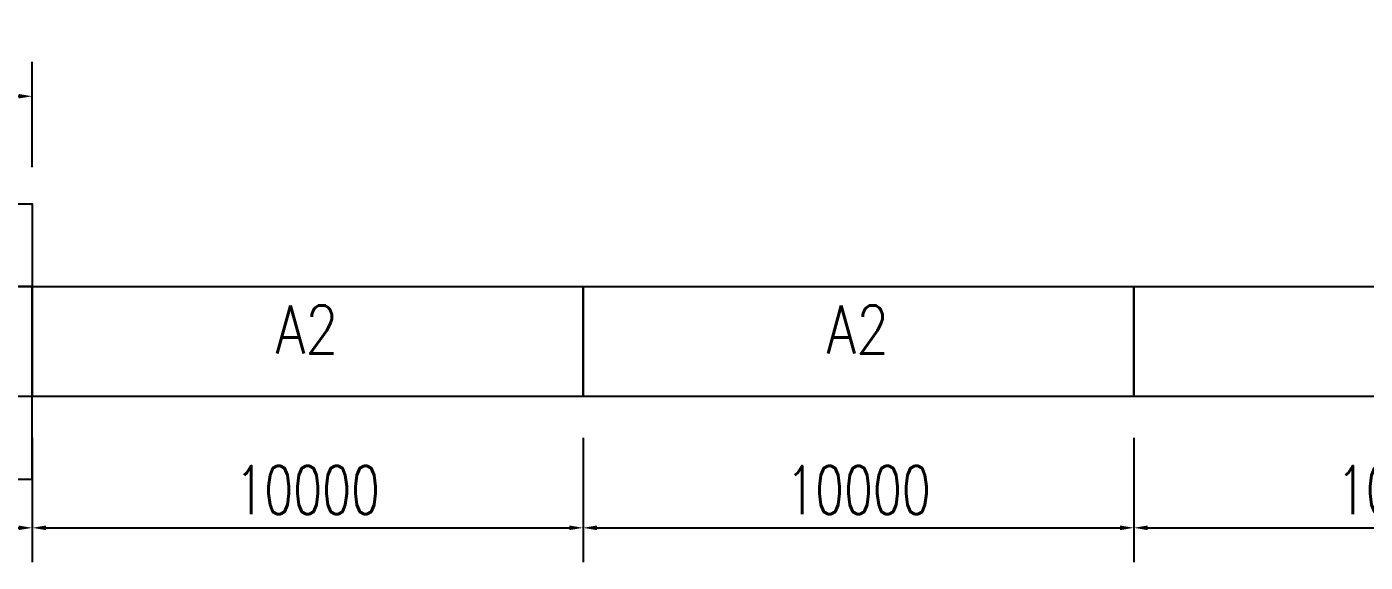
# Model space of a CAD drawing. Header units: millimetres. Extents: x 7263 to 319917, y -161937 to 156976.
# Drawn here: x 129104 to 153405, y -66911 to -57187 of the extents above; entities that cross this region are included whole.
import ezdxf

# ---------------------------------------------------------------- set-up
doc = ezdxf.new("R2010")
doc.units = ezdxf.units.MM
doc.header["$LTSCALE"] = 1000
doc.layers.add('PUB_TEXT', color=7, linetype='Continuous')
doc.layers.add('W-STEEL_FRAME钢架', color=3, linetype='Continuous')
doc.styles.get("Standard").update_dxf_attribs({"font": 'simplex.shx', "width": 0.8, "bigfont": 'hztxt.shx'})
doc.styles.add('STANDARD_T3', font='simplex.shx', dxfattribs={"width": 0.7, "bigfont": 'hztxt.shx'})
doc.dimstyles.new('W&&250', dxfattribs={"dimtxt": 875, "dimasz": 250, "dimexe": 625, "dimexo": 750, "dimgap": 250, "dimtad": 1, "dimdec": 0, "dimzin": 0, "dimdsep": 46, "dimtxsty": 'STANDARD_T3', "dimcen": 0.09, "dimclrd": 1, "dimclre": 1, "dimclrt": 7, "dimazin": 2, "dimtfac": 1, "dimtdec": 0, "dimtix": 1, "dimtmove": 2, "dimatfit": 3, "dimfxl": 0, "dimtolj": 1, "dimtzin": 0, "dimarcsym": 0})

# ---------------------------------------------------------------- blocks, each defined once
blk = doc.blocks.new('*U562')
at = {"layer": 'W-STEEL_FRAME钢架'}
blk.add_lwpolyline([(-5000, 1000), (5000, 1000), (5000, -1000), (-5000, -1000)], close=True, dxfattribs=at)
blk = doc.blocks.new('*U563')
at = {"layer": 'W-STEEL_FRAME钢架', "color": 0, "linetype": 'ByBlock', "lineweight": -2, "transparency": 16777216}
for p in [(40000, 0), (50000, 0), (60000, 0), (70000, 0)]:
    blk.add_blockref('*U562', p, dxfattribs=at)
blk = doc.blocks.new('*D568')
at = {"layer": 'Defpoints', "color": 0, "transparency": 16777216}
for p in [(119204, -63902), (129204, -65402), (129204, -66286)]:
    blk.add_point(p, dxfattribs=at)
at = {"layer": 'W-STEEL_FRAME钢架', "color": 1, "lineweight": -2, "transparency": 16777216}
for p, q in [((119204, -64652), (119204, -66911)), ((119454, -66286), (128954, -66286)), ((129204, -66152), (129204, -66911))]:
    blk.add_line(p, q, dxfattribs=at)
at = {"layer": 'W-STEEL_FRAME钢架', "color": 1, "transparency": 16777216}
for points in [[(119454, -66244), (119454, -66328), (119204, -66286)], [(128954, -66244), (128954, -66328), (129204, -66286)]]:
    blk.add_solid(points, dxfattribs=at)
at = {"layer": 'W-STEEL_FRAME钢架', "color": 7, "transparency": 16777216, "insert": (124204, -65598), "char_height": 875, "attachment_point": 5, "style": 'STANDARD_T3'}
blk.add_mtext('\\A1;10000', dxfattribs=at)
blk = doc.blocks.new('*D569')
at = {"layer": 'Defpoints', "color": 0, "transparency": 16777216}
for p in [(129204, -58449), (124204, -60402), (129204, -60488)]:
    blk.add_point(p, dxfattribs=at)
at = {"layer": 'W-STEEL_FRAME钢架', "color": 1, "lineweight": -2, "transparency": 16777216}
for p, q in [((124204, -59652), (124204, -57824)), ((129204, -59738), (129204, -57824)), ((124454, -58449), (128954, -58449))]:
    blk.add_line(p, q, dxfattribs=at)
at = {"layer": 'W-STEEL_FRAME钢架', "color": 1, "transparency": 16777216}
for points in [[(124454, -58407), (124454, -58490), (124204, -58449)], [(128954, -58407), (128954, -58490), (129204, -58449)]]:
    blk.add_solid(points, dxfattribs=at)
at = {"layer": 'W-STEEL_FRAME钢架', "color": 7, "transparency": 16777216, "insert": (126704, -57761), "char_height": 875, "attachment_point": 5, "style": 'STANDARD_T3'}
blk.add_mtext('\\A1;5000', dxfattribs=at)
blk = doc.blocks.new('*D570')
at = {"layer": 'Defpoints', "color": 0, "transparency": 16777216}
for p in [(129204, -63902), (139204, -63902), (139204, -66286)]:
    blk.add_point(p, dxfattribs=at)
at = {"layer": 'W-STEEL_FRAME钢架', "color": 1, "lineweight": -2, "transparency": 16777216}
for p, q in [((129204, -64652), (129204, -66911)), ((139204, -64652), (139204, -66911)), ((129454, -66286), (138954, -66286))]:
    blk.add_line(p, q, dxfattribs=at)
at = {"layer": 'W-STEEL_FRAME钢架', "color": 1, "transparency": 16777216}
for points in [[(129454, -66244), (129454, -66328), (129204, -66286)], [(138954, -66244), (138954, -66328), (139204, -66286)]]:
    blk.add_solid(points, dxfattribs=at)
at = {"layer": 'W-STEEL_FRAME钢架', "color": 7, "transparency": 16777216, "insert": (134204, -65598), "char_height": 875, "attachment_point": 5, "style": 'STANDARD_T3'}
blk.add_mtext('\\A1;10000', dxfattribs=at)
blk = doc.blocks.new('*D571')
at = {"layer": 'Defpoints', "color": 0, "transparency": 16777216}
for p in [(139204, -63902), (149204, -63902), (149204, -66286)]:
    blk.add_point(p, dxfattribs=at)
at = {"layer": 'W-STEEL_FRAME钢架', "color": 1, "lineweight": -2, "transparency": 16777216}
for p, q in [((139204, -64652), (139204, -66911)), ((149204, -64652), (149204, -66911)), ((139454, -66286), (148954, -66286))]:
    blk.add_line(p, q, dxfattribs=at)
at = {"layer": 'W-STEEL_FRAME钢架', "color": 1, "transparency": 16777216}
for points in [[(139454, -66244), (139454, -66328), (139204, -66286)], [(148954, -66244), (148954, -66328), (149204, -66286)]]:
    blk.add_solid(points, dxfattribs=at)
at = {"layer": 'W-STEEL_FRAME钢架', "color": 7, "transparency": 16777216, "insert": (144204, -65598), "char_height": 875, "attachment_point": 5, "style": 'STANDARD_T3'}
blk.add_mtext('\\A1;10000', dxfattribs=at)
blk = doc.blocks.new('*D572')
at = {"layer": 'Defpoints', "color": 0, "transparency": 16777216}
for p in [(149204, -63902), (159204, -63902), (159204, -66286)]:
    blk.add_point(p, dxfattribs=at)
at = {"layer": 'W-STEEL_FRAME钢架', "color": 1, "lineweight": -2, "transparency": 16777216}
for p, q in [((149204, -64652), (149204, -66911)), ((159204, -64652), (159204, -66911)), ((149454, -66286), (158954, -66286))]:
    blk.add_line(p, q, dxfattribs=at)
at = {"layer": 'W-STEEL_FRAME钢架', "color": 1, "transparency": 16777216}
for points in [[(149454, -66244), (149454, -66328), (149204, -66286)], [(158954, -66244), (158954, -66328), (159204, -66286)]]:
    blk.add_solid(points, dxfattribs=at)
at = {"layer": 'W-STEEL_FRAME钢架', "color": 7, "transparency": 16777216, "insert": (154204, -65598), "char_height": 875, "attachment_point": 5, "style": 'STANDARD_T3'}
blk.add_mtext('\\A1;10000', dxfattribs=at)

msp = doc.modelspace()

# ---------------------------------------------------------------- linework, layer by layer
at = {"layer": 'W-STEEL_FRAME钢架'}
for points in [[(124203.8, -60401.7), (129203.8, -60401.7), (129203.8, -61901.7), (124203.8, -61901.7)], [(124203.8, -65401.7), (129203.8, -65401.7), (129203.8, -63901.7), (124203.8, -63901.7)]]:
    msp.add_lwpolyline(points, close=True, dxfattribs=at)

# ---------------------------------------------------------------- block references
msp.add_blockref('*U563', (84203.8, -62901.7), dxfattribs=at)

# ---------------------------------------------------------------- texts
at = {"layer": 'PUB_TEXT', "width": 0.8}
for p in [(133622.2, -63121.6), (143622.2, -63121.6)]:
    msp.add_text('A2', height=875, dxfattribs=at).set_placement(p)

# ---------------------------------------------------------------- dimensions: what is measured, and where the dimension line sits
at = {"layer": 'W-STEEL_FRAME钢架'}
for base, p1, p2, picture, middle in [((129203.8, -58448.8), (124203.8, -60401.7), (129203.8, -60487.8), '*D569', (126703.8, -57761.3)), ((129203.8, -66285.9), (119203.8, -63901.7), (129203.8, -65401.7), '*D568', (124203.8, -65598.4)), ((139203.8, -66285.9), (129203.8, -63901.7), (139203.8, -63901.7), '*D570', (134203.8, -65598.4)), ((149203.8, -66285.9), (139203.8, -63901.7), (149203.8, -63901.7), '*D571', (144203.8, -65598.4)), ((159203.8, -66285.9), (149203.8, -63901.7), (159203.8, -63901.7), '*D572', (154203.8, -65598.4))]:
    dim = msp.add_linear_dim(base=base, p1=p1, p2=p2, dimstyle='W&&250', dxfattribs=at)
    dim.commit()
    dim.dimension.update_dxf_attribs({"geometry": picture, "text_midpoint": middle})

doc.saveas('drawing.dxf')
